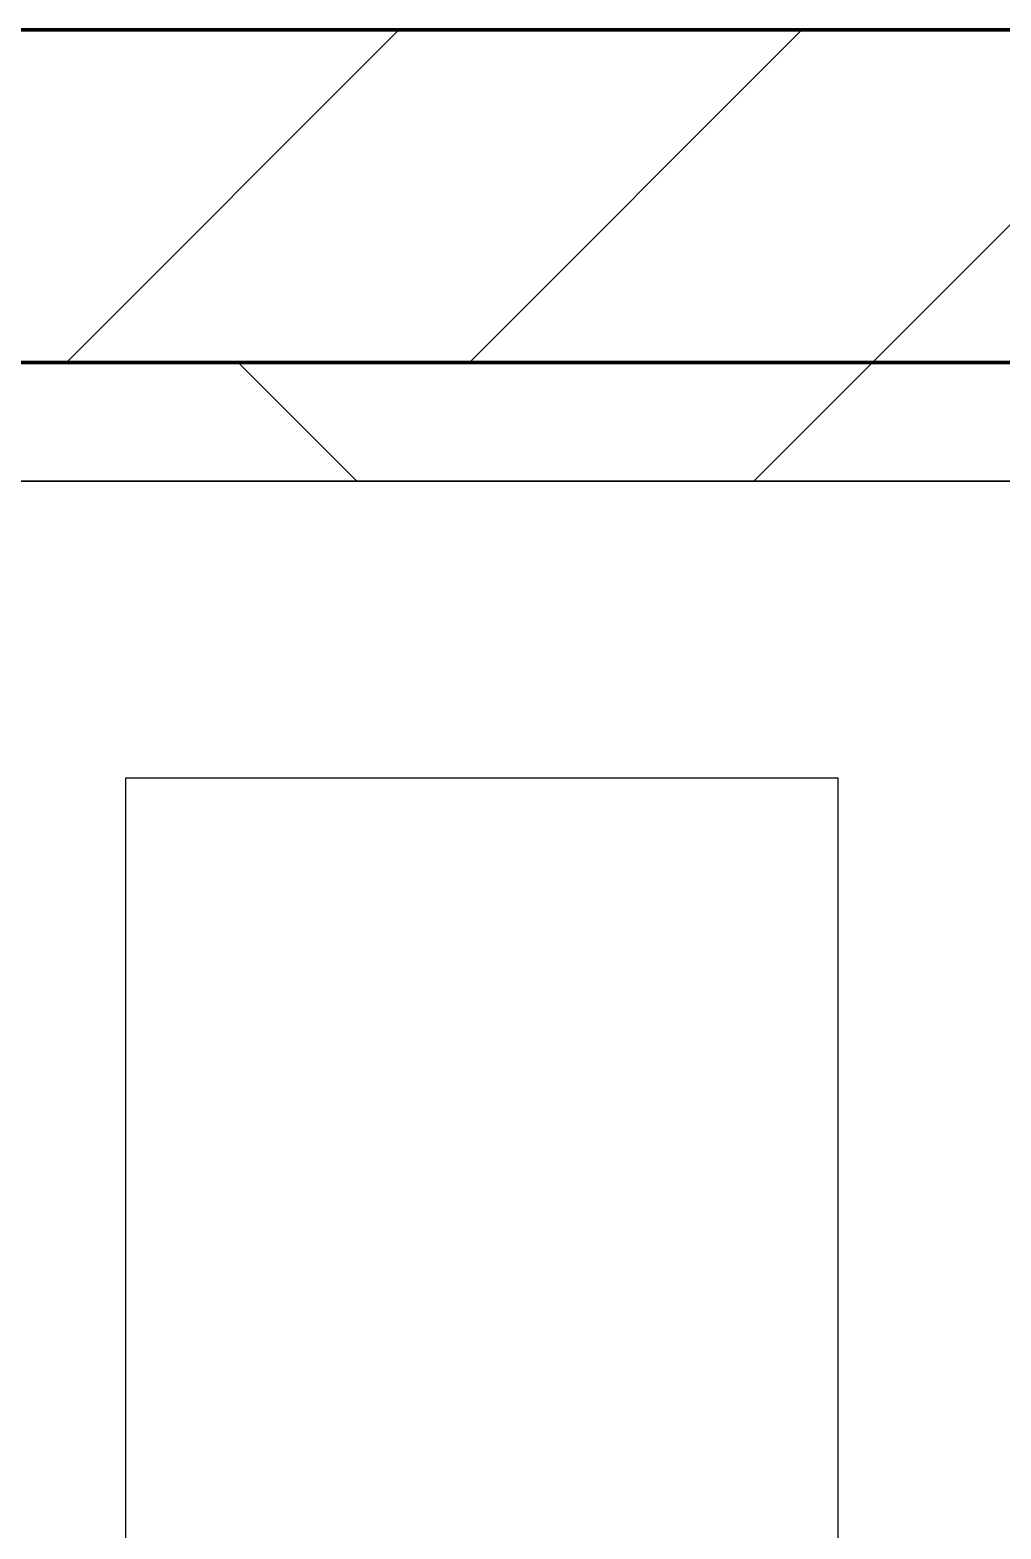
# Model space of a CAD drawing. Header units: millimetres. Extents: x -678720 to -601931, y -306 to 39239.
# Drawn here: x -667164 to -666755, y 8128 to 8759 of the extents above; entities that cross this region are included whole.
import ezdxf
from ezdxf.xclip import XClip

# ---------------------------------------------------------------- set-up
doc = ezdxf.new("R2010")
doc.units = ezdxf.units.MM
doc.header["$XCLIPFRAME"] = 0
doc.layers.add('000 - WIPEOUT', color=250, linetype='Continuous')
doc.layers.add('A11_ALU.SOLID SHEET', color=2, linetype='Continuous')
for name, color, linetype, lineweight in [('A-GLAZ-CURT', 2, 'Continuous', 9), ('A-WALL', 5, 'Continuous', 35), ('A-WALL-FNSH', 2, 'Continuous', 35), ('A-WALL-PATT', 1, 'Continuous', 35)]:
    doc.layers.add(name, color=color, linetype=linetype, lineweight=lineweight)

# ---------------------------------------------------------------- blocks, each defined once
blk = doc.blocks.new('PPLS-PP19_Custom Tile Pattern - Custom Tile Pattern-V79-4234-01 ENLARGED MULTI-PURPOSE LEVEL - REFLECTED CEILING PLAN - SHEET 5')
at = {"layer": 'A-GLAZ-CURT'}
for p, q in [((-300, 0), (300, 0)), ((300, 0), (-300, 0)), ((195.99, 0), (213.31, 0)), ((213.31, 0), (195.99, 0)), ((230.06, 0), (300, 0)), ((-300, -50), (300, -50)), ((300, -50), (-300, -50))]:
    blk.add_line(p, q, dxfattribs=at)
for points, knots in [([(76.63, 0), (74.8, 0), (67.65, 0), (53.52, 0), (37, 0), (24.07, 0), (12.82, 0), (-2.9, 0), (-20.62, 0), (-32.81, 0), (-44.85, 0), (-51.43, 0), (-51.79, 0)], [-3095.572228, -3095.572228, -3095.572228, -3095.572228, -2950.589685, -2634.532728, -2313.748533, -2106.613311, -1925.670641, -1617.263037, -1290.787923, -1039.307308, -819.71621, -644.910881, -644.910881, -644.910881, -644.910881]), ([(-36.78, 0), (-32.43, 0), (-19.22, 0), (8.83, 0), (43.36, 0), (70.92, 0), (82.12, 0), (83.66, 0)], [-6191.144455, -6191.144455, -6191.144455, -6191.144455, -5862.463379, -5340.621928, -4573.028122, -4094.177415, -3869.465285, -3869.465285, -3869.465285, -3869.465285]), ([(-15.19, 0), (-13.07, 0), (7.48, 0), (42.82, 0), (88.72, 0), (120.63, 0), (138.28, 0), (138.53, 0)], [-461.142613, -461.142613, -461.142613, -461.142613, -429.606584, -390.253598, -346.313304, -291.370682, -290.5735, -290.5735, -290.5735, -290.5735]), ([(93.08, 0), (89.53, 0), (84.61, 0), (74.4, 0), (62.26, 0), (51.85, 0), (43.81, 0), (32.53, 0), (27.96, 0), (27.14, 0)], [-7462.336298, -7462.336298, -7462.336298, -7462.336298, -7135.649961, -6924.452779, -6738.82075, -6548.303034, -6314.283804, -6135.05769, -6093.411261, -6093.411261, -6093.411261, -6093.411261]), ([(103.09, 0), (101.08, 0), (86.31, 0), (63.34, 0), (39.66, 0), (29.96, 0), (27.15, 0)], [-375.435014, -375.435014, -375.435014, -375.435014, -369.147452, -330.153101, -307.516438, -297.410842, -297.410842, -297.410842, -297.410842]), ([(27.15, 0), (27.94, 0), (30.84, 0), (37.44, 0), (45.92, 0), (57.76, 0), (64.47, 0), (72.74, 0), (75.22, 0), (76.03, 0), (76.21, 0)], [-1250.954603, -1250.954603, -1250.954603, -1250.954603, -1206.526904, -1089.329421, -901.315459, -753.071572, -495.328968, -421.953223, -334.951786, -290.452333, -290.452333, -290.452333, -290.452333]), ([(27.44, 0), (27.9, 0), (29.54, 0), (38.07, 0), (53.39, 0), (71.67, 0), (84.83, 0), (85.88, 0), (90.84, 0), (92.75, 0)], [-5037.309798, -5037.309798, -5037.309798, -5037.309798, -4887.603822, -4705.298446, -4353.683244, -3960.84581, -3759.045785, -3336.541051, -2916.337252, -2916.337252, -2916.337252, -2916.337252]), ([(27.89, 0), (29.09, 0), (33.4, 0), (48.37, 0), (71.92, 0), (100.57, 0), (116.36, 0), (128.63, 0), (128.95, 0)], [-147.777612, -147.777612, -147.777612, -147.777612, -135.792042, -118.513713, -97.899267, -63.759246, -39.050993, -35.895543, -35.895543, -35.895543, -35.895543]), ([(136.44, 0), (121.66, 0), (86.93, 0), (51.16, 0), (31.18, 0)], [-106.750556, -106.750556, -106.750556, -106.750556, -59.610984, 0, 0, 0, 0]), ([(159.03, 0), (154.46, 0), (141.1, 0), (109.77, 0), (76.86, 0), (57.82, 0), (46.51, 0), (41.18, 0), (36.02, 0), (35.54, 0), (35.54, 0)], [-503.26526, -503.26526, -503.26526, -503.26526, -458.593899, -401.860199, -357.622665, -341.267687, -334.000314, -326.15566, -319.318397, -317.489778, -317.489778, -317.489778, -317.489778]), ([(36.29, 0), (37.77, 0), (48.82, 0), (64.79, 0), (95.91, 0), (124.45, 0), (132.42, 0), (134.6, 0)], [-314.598523, -314.598523, -314.598523, -314.598523, -305.899624, -287.17622, -249.500363, -194.761443, -152.241002, -152.241002, -152.241002, -152.241002]), ([(76.22, 0), (75.58, 0), (73.64, 0), (71.05, 0), (70.61, 0)], [-193.634889, -193.634889, -193.634889, -193.634889, -31.537676, 0, 0, 0, 0]), ([(114.39, 0), (114.2, 0), (112.08, 0), (105.42, 0), (96.78, 0), (93.84, 0), (93.08, 0)], [-8148.58938, -8148.58938, -8148.58938, -8148.58938, -8105.191388, -7723.759874, -7531.75727, -7462.392379, -7462.392379, -7462.392379, -7462.392379]), ([(94.4, 0), (94.4, 0), (94.64, 0), (99.11, 0), (108.97, 0), (120.79, 0), (139.94, 0), (163.31, 0), (185.23, 0), (193.62, 0), (194.69, 0), (194.79, 0)], [-2348.345796, -2348.345796, -2348.345796, -2348.345796, -2310.419338, -2233.599744, -2052.234781, -1843.028543, -1530.39897, -1095.004608, -529.74427, -295.064701, -265.121568, -265.121568, -265.121568, -265.121568]), ([(129.02, 0), (129.02, 0), (124.41, 0), (122.35, 0), (114.96, 0), (108.04, 0), (103.09, 0)], [-35.386604, -35.386604, -35.386604, -35.386604, -31.430235, -22.807238, -15.488593, 0, 0, 0, 0]), ([(157.9, 0), (156.77, 0), (151.67, 0), (143.29, 0), (134.04, 0), (126.24, 0), (118.6, 0), (114.23, 0), (111.98, 0), (105.66, 0), (105.23, 0), (105.23, 0)], [-10292.955006, -10292.955006, -10292.955006, -10292.955006, -10098.273015, -9847.788484, -9677.714971, -9567.007022, -9453.21225, -9220.200448, -9012.77275, -8966.157302, -8929.495943, -8929.495943, -8929.495943, -8929.495943]), ([(105.26, 0), (105.52, 0), (111.01, 0), (112.65, 0), (113.59, 0)], [-8920.561005, -8920.561005, -8920.561005, -8920.561005, -8814.835624, -8577.462505, -8577.462505, -8577.462505, -8577.462505]), ([(128.58, 0), (128.8, 0), (130.16, 0), (139.26, 0), (151.41, 0), (157.04, 0), (158.23, 0)], [-633.326174, -633.326174, -633.326174, -633.326174, -627.736123, -618.981161, -602.094757, -596.246381, -596.246381, -596.246381, -596.246381]), ([(137.1, 0), (136, 0), (133.64, 0), (129.87, 0), (129.11, 0)], [-670.405967, -670.405967, -670.405967, -670.405967, -651.020627, -640.742133, -640.742133, -640.742133, -640.742133]), ([(158.75, 0), (158.53, 0), (158.08, 0), (157.85, 0), (157.77, 0)], [-10603.590462, -10603.590462, -10603.590462, -10603.590462, -10580.760289, -10550.278881, -10550.278881, -10550.278881, -10550.278881]), ([(159.07, 0), (159.13, 0), (160.84, 0), (165.21, 0), (174.15, 0), (185.98, 0), (208.82, 0), (219.42, 0), (230.06, 0)], [-115.643202, -115.643202, -115.643202, -115.643202, -114.681583, -87.660824, -65.295536, -41.623857, -24.459831, 0, 0, 0, 0]), ([(159.25, 0), (159.5, 0), (161.59, 0), (162.19, 0), (162.75, 0)], [-594.425099, -594.425099, -594.425099, -594.425099, -592.980799, -581.414464, -581.414464, -581.414464, -581.414464]), ([(193.8, 0), (193.33, 0), (190.11, 0), (183.13, 0), (171, 0), (161.95, 0), (161.43, 0), (160.07, 0), (159.75, 0)], [-11665.349007, -11665.349007, -11665.349007, -11665.349007, -11565.880756, -11105.624034, -10839.086983, -10768.332124, -10666.779182, -10636.053506, -10636.053506, -10636.053506, -10636.053506]), ([(300, 0), (286.53, 0), (254.22, 0), (207.11, 0), (177.78, 0), (161.9, 0), (159.98, 0)], [-285.253232, -285.253232, -285.253232, -285.253232, -244.693688, -187.987675, -143.776725, -131.062296, -131.062296, -131.062296, -131.062296]), ([(168.37, 0), (167.68, 0), (165.41, 0), (162.38, 0), (159.99, 0)], [-543.375029, -543.375029, -543.375029, -543.375029, -530.793311, -506.475593, -506.475593, -506.475593, -506.475593]), ([(162.75, 0), (165.4, 0), (170.91, 0), (172.61, 0), (172.61, 0)], [-111.264224, -111.264224, -111.264224, -111.264224, -56.742688, -19.085662, -19.085662, -19.085662, -19.085662]), ([(247.1, 0), (246.76, 0), (245.04, 0), (238.34, 0), (226.56, 0), (221.1, 0), (200.27, 0), (182.99, 0), (174.27, 0), (169.67, 0), (168.99, 0)], [-9649.085549, -9649.085549, -9649.085549, -9649.085549, -9581.591397, -9406.094246, -9221.510254, -9016.44624, -8717.832359, -8253.978395, -8152.463617, -8069.855175, -8069.855175, -8069.855175, -8069.855175]), ([(215.22, 0), (214.62, 0), (210.55, 0), (203.98, 0), (187.54, 0), (175.3, 0), (169.49, 0)], [-203.825446, -203.825446, -203.825446, -203.825446, -198.527383, -184.406837, -162.427601, -142.916156, -142.916156, -142.916156, -142.916156]), ([(171.51, 0), (176.48, 0), (193.23, 0), (201.73, 0), (208.81, 0), (213.9, 0), (241.96, 0), (266.73, 0), (281.71, 0), (291.71, 0), (296.52, 0), (297.86, 0), (298.09, 0)], [-7971.819559, -7971.819559, -7971.819559, -7971.819559, -7784.112253, -7606.717214, -7289.299508, -7042.621073, -6582.165592, -6068.460911, -5766.029927, -5566.724884, -5280.360606, -5199.253518, -5199.253518, -5199.253518, -5199.253518]), ([(172.07, 0), (177.66, 0), (187.87, 0), (201.08, 0), (207.47, 0), (213.96, 0), (215.11, 0)], [-255.364076, -255.364076, -255.364076, -255.364076, -237.955587, -223.92608, -215.862851, -208.75215, -208.75215, -208.75215, -208.75215]), ([(300, 0), (288.22, 0), (262, 0), (230.43, 0), (219.94, 0), (219.02, 0)], [-12528.858583, -12528.858583, -12528.858583, -12528.858583, -11905.454923, -11162.864862, -10856.732305, -10856.732305, -10856.732305, -10856.732305]), ([(219.9, 0), (220.86, 0), (227.84, 0), (242.06, 0), (246.54, 0), (246.96, 0)], [-10670.940496, -10670.940496, -10670.940496, -10670.940496, -10511.382485, -9925.173265, -9834.877357, -9834.877357, -9834.877357, -9834.877357]), ([(284.76, 0), (284.76, 0), (285.09, 0), (287.47, 0), (293.59, 0), (297.76, 0), (300, 0)], [-4110.630118, -4110.630118, -4110.630118, -4110.630118, -4053.389046, -3959.664717, -3862.421465, -3746.95702, -3746.95702, -3746.95702, -3746.95702]), ([(290.44, 0), (290.05, 0), (287.87, 0), (285.38, 0), (284.87, 0)], [-4407.091792, -4407.091792, -4407.091792, -4407.091792, -4358.271401, -4143.037883, -4143.037883, -4143.037883, -4143.037883])]:
    blk.add_open_spline(points, degree=3, knots=knots, dxfattribs=at)
for points in [[(80.35, 0), (79.57, 0), (78.27, 0), (76.63, 0)], [(84.06, 0), (83.48, 0), (82.41, 0), (81.72, 0)], [(93.12, 0), (93.57, 0), (93.99, 0), (94.33, 0)], [(168.74, 0), (168.74, 0), (169.81, 0), (171.51, 0)], [(195.11, 0), (194.91, 0), (194.44, 0), (193.8, 0)], [(297.38, 0), (296.07, 0), (293.83, 0), (290.88, 0)]]:
    blk.add_open_spline(points, degree=3, dxfattribs=at)
blk = doc.blocks.new('PPLS-PP19_Custom Tile Pattern - Custom Tile Pattern-V80-4234-01 ENLARGED MULTI-PURPOSE LEVEL - REFLECTED CEILING PLAN - SHEET 5')
at = {"layer": 'A-GLAZ-CURT'}
for p, q in [((-300, 0), (300, 0)), ((300, 0), (-300, 0)), ((-293.07, 0), (-275.75, 0)), ((-275.75, 0), (-293.07, 0)), ((-222.32, 0), (-205, 0)), ((-205, 0), (-222.32, 0)), ((-300, -50), (300, -50)), ((300, -50), (-300, -50))]:
    blk.add_line(p, q, dxfattribs=at)
at = {"layer": 'A-GLAZ-CURT', "flags": 128}
for points in [[(-300, 0), (-291.56, 0), (-283.3, 0), (-275.2, 0), (-267.26, 0), (-259.45, 0), (-251.77, 0), (-244.2, 0), (-236.74, 0), (-229.36, 0), (-222.06, 0), (-214.83, 0), (-207.71, 0), (-200.76, 0), (-194.02, 0), (-187.54, 0), (-181.38, 0), (-175.58, 0), (-170.25, 0), (-165.64, 0), (-162.01, 0), (-159.53, 0), (-157.46, 0), (-154.52, 0), (-149.42, 0), (-141.84, 0), (-132.81, 0), (-126.08, 0)], [(-125.17, 0), (-128.55, 0), (-134.16, 0), (-140.03, 0), (-145.5, 0), (-150.63, 0), (-155.53, 0), (-160.27, 0), (-164.95, 0), (-169.65, 0), (-174.47, 0), (-179.49, 0), (-184.81, 0), (-190.44, 0), (-196.37, 0), (-202.58, 0), (-209.04, 0), (-215.73, 0), (-222.63, 0), (-229.72, 0), (-236.97, 0), (-244.39, 0), (-251.96, 0), (-259.67, 0), (-267.51, 0), (-275.48, 0), (-283.55, 0), (-291.73, 0), (-300, 0)]]:
    blk.add_lwpolyline(points, dxfattribs=at)
at = {"layer": 'A-GLAZ-CURT'}
for points, knots in [([(-300, 0), (-284.65, 0), (-236.57, 0), (-174.61, 0), (-129.95, 0), (-110.8, 0), (-99.5, 0), (-91.46, 0)], [-5323.127839, -5323.127839, -5323.127839, -5323.127839, -4502.809032, -2700.551212, -1002.059161, -460.363443, 0, 0, 0, 0]), ([(-111.39, 0), (-118.69, 0), (-148.23, 0), (-202.69, 0), (-262.56, 0), (-294.48, 0), (-300, 0)], [-17861.827342, -17861.827342, -17861.827342, -17861.827342, -17136.203329, -15131.813646, -13729.592194, -13439.944408, -13439.944408, -13439.944408, -13439.944408]), ([(-137.88, 0), (-140.56, 0), (-147.66, 0), (-147.69, 0), (-158.72, 0), (-174.02, 0), (-185.59, 0), (-209.77, 0), (-232.01, 0), (-255.22, 0), (-262.59, 0), (-264.9, 0), (-265.4, 0)], [-3187.727384, -3187.727384, -3187.727384, -3187.727384, -2919.378265, -2477.344047, -2237.412286, -2029.680487, -1755.085331, -1400.429864, -858.079193, -543.655514, -208.940337, 0, 0, 0, 0]), ([(-258.6, 0), (-257.91, 0), (-254.26, 0), (-241.25, 0), (-225.99, 0), (-213.1, 0), (-200.2, 0), (-189.01, 0), (-180.81, 0), (-177.81, 0)], [-5722.54675, -5722.54675, -5722.54675, -5722.54675, -5657.471696, -5413.335975, -5017.494783, -4832.723979, -4666.091899, -4349.945572, -4186.292589, -4186.292589, -4186.292589, -4186.292589]), ([(-133.82, 0), (-135.51, 0), (-137.8, 0), (-149.31, 0), (-162.01, 0), (-177.91, 0), (-199.46, 0), (-216.65, 0), (-231.26, 0), (-233.46, 0), (-234, 0)], [-2731.647847, -2731.647847, -2731.647847, -2731.647847, -2418.507304, -2308.929706, -2113.765672, -1763.376603, -1422.553702, -978.033455, -846.069444, -682.911962, -682.911962, -682.911962, -682.911962]), ([(-233.49, 0), (-233.44, 0), (-232.38, 0), (-230.74, 0), (-225.3, 0), (-223.63, 0)], [-455.274641, -455.274641, -455.274641, -455.274641, -440.605512, -119.536984, 0, 0, 0, 0]), ([(-223.63, 0), (-219.39, 0), (-206.17, 0), (-188.58, 0), (-169.02, 0), (-152.12, 0), (-136.84, 0), (-127.33, 0), (-124.19, 0), (-123.43, 0), (-123.28, 0)], [-5463.295695, -5463.295695, -5463.295695, -5463.295695, -5161.076232, -4739.070012, -4465.409639, -4149.119819, -3839.893365, -3647.167523, -3488.92562, -3439.852845, -3439.852845, -3439.852845, -3439.852845]), ([(-177.32, 0), (-174.06, 0), (-167.34, 0), (-158.7, 0), (-157.22, 0)], [-4177.509962, -4177.509962, -4177.509962, -4177.509962, -4000.813434, -3840.635403, -3840.635403, -3840.635403, -3840.635403]), ([(-152.35, 0), (-151.03, 0), (-147.71, 0), (-143.57, 0), (-138.62, 0)], [-3494.978217, -3494.978217, -3494.978217, -3494.978217, -3371.022232, -3227.460399, -3227.460399, -3227.460399, -3227.460399]), ([(-118.78, 0), (-121.86, 0), (-126.28, 0), (-136.96, 0), (-147.46, 0), (-150.03, 0), (-150.57, 0)], [-5938.474035, -5938.474035, -5938.474035, -5938.474035, -5700.061948, -5508.838257, -5298.784692, -5196.16478, -5196.16478, -5196.16478, -5196.16478]), ([(-150.34, 0), (-150.07, 0), (-147.75, 0), (-142.6, 0), (-127.86, 0), (-116.42, 0), (-112.25, 0)], [-4948.728362, -4948.728362, -4948.728362, -4948.728362, -4883.323924, -4440.880425, -4054.690705, -3835.264481, -3835.264481, -3835.264481, -3835.264481]), ([(-111.4, 0), (-120.46, 0), (-131.63, 0), (-147.74, 0), (-149.07, 0)], [-6957.82662, -6957.82662, -6957.82662, -6957.82662, -6449.282163, -6277.220794, -6277.220794, -6277.220794, -6277.220794]), ([(-148.23, 0), (-146.94, 0), (-140.15, 0), (-137.28, 0), (-133.93, 0), (-128.78, 0), (-126.5, 0)], [-6162.058746, -6162.058746, -6162.058746, -6162.058746, -6017.569127, -5560.701257, -5364.112219, -5231.017328, -5231.017328, -5231.017328, -5231.017328]), ([(-86.16, 0), (-91.37, 0), (-104.13, 0), (-122.65, 0), (-139.03, 0), (-146.11, 0), (-146.95, 0)], [-1681.3698, -1681.3698, -1681.3698, -1681.3698, -1374.161226, -945.742622, -741.901385, -489.130243, -489.130243, -489.130243, -489.130243]), ([(-146.69, 0), (-146.59, 0), (-145.49, 0), (-135.69, 0), (-128.29, 0), (-125.15, 0)], [-420.34245, -420.34245, -420.34245, -420.34245, -406.956646, -290.263673, 0, 0, 0, 0]), ([(-127.41, 0), (-131.63, 0), (-133.16, 0), (-134.09, 0), (-134.15, 0)], [-8540.990293, -8540.990293, -8540.990293, -8540.990293, -8266.114998, -8246.473386, -8246.473386, -8246.473386, -8246.473386]), ([(-134.15, 0), (-133.32, 0), (-130.31, 0), (-117.33, 0), (-92.04, 0), (-74.02, 0), (-62.74, 0), (-60.36, 0), (-59.97, 0)], [-7657.439573, -7657.439573, -7657.439573, -7657.439573, -7293.749979, -6839.55839, -6236.997189, -5713.340575, -5140.470607, -5006.787413, -5006.787413, -5006.787413, -5006.787413]), ([(-120.13, 0), (-120.14, 0), (-120.24, 0), (-121.3, 0), (-129.25, 0), (-133.82, 0)], [-2933.992132, -2933.992132, -2933.992132, -2933.992132, -2920.575025, -2840.280255, -2731.647847, -2731.647847, -2731.647847, -2731.647847]), ([(-113.43, 0), (-113.44, 0), (-113.96, 0), (-119.73, 0), (-125.43, 0), (-127.03, 0), (-127.41, 0)], [-328.499627, -328.499627, -328.499627, -328.499627, -282.672656, -98.539552, -24.539552, 0, 0, 0, 0]), ([(-126.5, 0), (-122.44, 0), (-117.47, 0), (-112.68, 0), (-112.43, 0)], [-5231.017328, -5231.017328, -5231.017328, -5231.017328, -4994.692869, -4981.921265, -4981.921265, -4981.921265, -4981.921265]), ([(-125.15, 0), (-124.93, 0), (-122.05, 0), (-116.67, 0), (-111.67, 0)], [-3362.7396, -3362.7396, -3362.7396, -3362.7396, -3342.215224, -3082.5113, -3082.5113, -3082.5113, -3082.5113]), ([(-122.08, 0), (-122.01, 0), (-121.69, 0), (-121.2, 0), (-120.88, 0)], [-3136.336417, -3136.336417, -3136.336417, -3136.336417, -3110.304437, -3035.164275, -3035.164275, -3035.164275, -3035.164275]), ([(-46.15, 0), (-46.58, 0), (-49.04, 0), (-60.59, 0), (-81.23, 0), (-99.51, 0), (-114.02, 0), (-117.28, 0), (-118.78, 0)], [-1484.618509, -1484.618509, -1484.618509, -1484.618509, -1405.135169, -1060.00838, -740.068933, -229.489605, -116.330425, 0, 0, 0, 0])]:
    blk.add_open_spline(points, degree=3, knots=knots, dxfattribs=at)
blk = doc.blocks.new('*U321')
at = {"layer": 'A-GLAZ-CURT', "rotation": 180}
for name, p in [('PPLS-PP19_Custom Tile Pattern - Custom Tile Pattern-V80-4234-01 ENLARGED MULTI-PURPOSE LEVEL - REFLECTED CEILING PLAN - SHEET 5', (-34265, -710)), ('PPLS-PP19_Custom Tile Pattern - Custom Tile Pattern-V79-4234-01 ENLARGED MULTI-PURPOSE LEVEL - REFLECTED CEILING PLAN - SHEET 5', (-33665, -710))]:
    blk.add_blockref(name, p, dxfattribs=at)
blk = doc.blocks.new('*U605')
at = {"color": 3}
blk.add_wipeout([(-275, -15250), (275, -15250), (275, -15550), (-275, -15550)], dxfattribs=at).dxf.layer = '000 - WIPEOUT'
at = {"layer": 'A11_ALU.SOLID SHEET', "color": 0, "linetype": 'ByBlock'}
blk.add_lwpolyline([(-275, -15550), (275, -15550), (275, -15250), (-275, -15250)], close=True, dxfattribs=at)
blk = doc.blocks.new('*U743')
blk.add_lwpolyline([(21173.36, -580), (28210, -580), (28210, -6849.96), (45954.15, -6849.96), (45954.15, 600), (82995.06, 600), (83086.47, 650), (90052, 650), (90392, 990), (103159.16, 990), (103159.16, 4990), (21173.36, 4990), (21173.36, 3485.45), (21203.36, 3485.45), (21203.36, 925.54), (21173.36, 925.54), (21173.36, -580)])
at = {"layer": 'A11_ALU.SOLID SHEET', "color": 0, "linetype": 'ByBlock', "rotation": 90}
blk.add_blockref('*U605', (62308.5, 4590), dxfattribs=at)

msp = doc.modelspace()

# ---------------------------------------------------------------- block references
at = {"layer": 'A11_ALU.SOLID SHEET'}
ref = msp.add_blockref('*U743', (-744682.37, 3579.02), dxfattribs=at)
XClip(ref).set_block_clipping_path([(69798.6834257276, -3885.5002684942), (120965.0023936313, 33679.9972602262)])

# ---------------------------------------------------------------- next in the draw order: hatches: boundary and pattern name
at = {"layer": 'A-WALL-PATT', "lineweight": 9}
h = msp.add_hatch(dxfattribs=at)
h.set_pattern_fill('FP_2', color=256, style=0, pattern_type=2)
h.set_pattern_definition([(45, (0, 0), (-84.852814, 84.852814), [])])
h.paths.add_polyline_path([(-645614.94, 8619.02), (-644025.62, 8619.02), (-644076.02, 8641.53), (-644079.79, 8639.36), (-644084.96, 8639.36), (-644091.03, 8644.02), (-644092.03, 8648.69), (-644157.37, 8677.88), (-644139.02, 8718.97), (-643915.31, 8619.02), (-632557.37, 8619.02), (-632557.37, 8759.02), (-674883.69, 8759.02), (-674883.69, 8619.02), (-672825.62, 8619.02), (-672876.02, 8641.53), (-672879.79, 8639.36), (-672884.96, 8639.36), (-672891.03, 8644.02), (-672892.03, 8648.69), (-672957.37, 8677.88), (-672939.02, 8718.97), (-672715.31, 8619.02), (-669225.62, 8619.02), (-669276.02, 8641.53), (-669279.79, 8639.36), (-669284.96, 8639.36), (-669291.03, 8644.02), (-669292.03, 8648.69), (-669357.37, 8677.88), (-669339.02, 8718.97), (-669115.31, 8619.02), (-665625.62, 8619.02), (-665676.02, 8641.53), (-665679.79, 8639.36), (-665684.96, 8639.36), (-665691.03, 8644.02), (-665692.03, 8648.69), (-665757.37, 8677.88), (-665739.02, 8718.97), (-665515.31, 8619.02), (-662025.62, 8619.02), (-662076.02, 8641.53), (-662079.79, 8639.36), (-662084.96, 8639.36), (-662091.03, 8644.02), (-662092.03, 8648.69), (-662157.37, 8677.88), (-662139.02, 8718.97), (-661915.31, 8619.02), (-658425.62, 8619.02), (-658476.02, 8641.53), (-658479.79, 8639.36), (-658484.96, 8639.36), (-658491.03, 8644.02), (-658492.03, 8648.69), (-658557.37, 8677.88), (-658539.02, 8718.97), (-658315.31, 8619.02), (-654825.62, 8619.02), (-654876.02, 8641.53), (-654879.79, 8639.36), (-654884.96, 8639.36), (-654891.03, 8644.02), (-654892.03, 8648.69), (-654957.37, 8677.88), (-654939.02, 8718.97), (-654715.31, 8619.02), (-651225.62, 8619.02), (-651276.02, 8641.53), (-651279.79, 8639.36), (-651284.96, 8639.36), (-651291.03, 8644.02), (-651292.03, 8648.69), (-651357.37, 8677.88), (-651339.02, 8718.97), (-651115.31, 8619.02), (-647625.62, 8619.02), (-647676.02, 8641.53), (-647679.79, 8639.36), (-647684.96, 8639.36), (-647691.03, 8644.02), (-647692.03, 8648.69), (-647757.37, 8677.88), (-647739.02, 8718.97), (-647515.31, 8619.02), (-645746.78, 8619.02)])
h = msp.add_hatch(dxfattribs=at)
h.set_pattern_fill('FP_3', color=256, style=0, pattern_type=2)
h.set_pattern_definition([(45, (0, 0), (-212.13203, 212.13203), []), (135, (0, 0), (-212.13203, -212.13203), [])])
h.paths.add_polyline_path([(-637582.37, 8569.02), (-637582.37, 8619.02), (-643915.31, 8619.02), (-643803.39, 8569.02), (-641132.34, 8569.02)])
h.paths.add_polyline_path([(-659985.63, 8569.02), (-658313.71, 8569.02), (-658425.62, 8619.02), (-661915.31, 8619.02), (-661803.39, 8569.02), (-660051.55, 8569.02)])
h.paths.add_polyline_path([(-653657.25, 8569.02), (-651113.71, 8569.02), (-651225.62, 8619.02), (-654715.31, 8619.02), (-654603.39, 8569.02), (-653782.37, 8569.02)])
h.paths.add_polyline_path([(-643913.71, 8569.02), (-644025.62, 8619.02), (-647515.31, 8619.02), (-647403.39, 8569.02), (-643966.93, 8569.02)])
h.paths.add_polyline_path([(-658203.39, 8569.02), (-654713.71, 8569.02), (-654825.62, 8619.02), (-658315.31, 8619.02), (-658205.78, 8570.08)])
h.paths.add_polyline_path([(-662292.85, 8569.02), (-661913.71, 8569.02), (-662025.62, 8619.02), (-665515.31, 8619.02), (-665403.39, 8569.02), (-662358.77, 8569.02)])
h.paths.add_polyline_path([(-647513.71, 8569.02), (-647625.62, 8619.02), (-651115.31, 8619.02), (-651003.39, 8569.02), (-647526.64, 8569.02)])
h.paths.add_polyline_path([(-666973.22, 8569.02), (-665513.71, 8569.02), (-665625.62, 8619.02), (-669115.31, 8619.02), (-669003.39, 8569.02), (-667105.06, 8569.02)])
h.paths.add_polyline_path([(-670928.45, 8569.02), (-669113.71, 8569.02), (-669225.62, 8619.02), (-672715.31, 8619.02), (-672603.39, 8569.02), (-670994.37, 8569.02)])
h.paths.add_polyline_path([(-672906.07, 8569.02), (-672713.71, 8569.02), (-672825.62, 8619.02), (-674883.69, 8619.02), (-674883.69, 8569.02), (-672957.37, 8569.02)])

# ---------------------------------------------------------------- next in the draw order: linework, layer by layer
at = {"layer": 'A-WALL', "color": 7, "lineweight": 70}
for p, q in [((-668182.37, 8759.02), (-665782.37, 8759.02)), ((-665782.37, 8619.02), (-668182.37, 8619.02)), ((-668182.37, 8619.02), (-665782.37, 8619.02))]:
    msp.add_line(p, q, dxfattribs=at)
at = {"layer": 'A-WALL-FNSH', "color": 250}
msp.add_line((-665782.37, 8569.02), (-668182.37, 8569.02), dxfattribs=at)

# ---------------------------------------------------------------- next in the draw order: block references
msp.add_blockref('*U321', (-633017.37, 9279.02))

doc.saveas('drawing.dxf')
